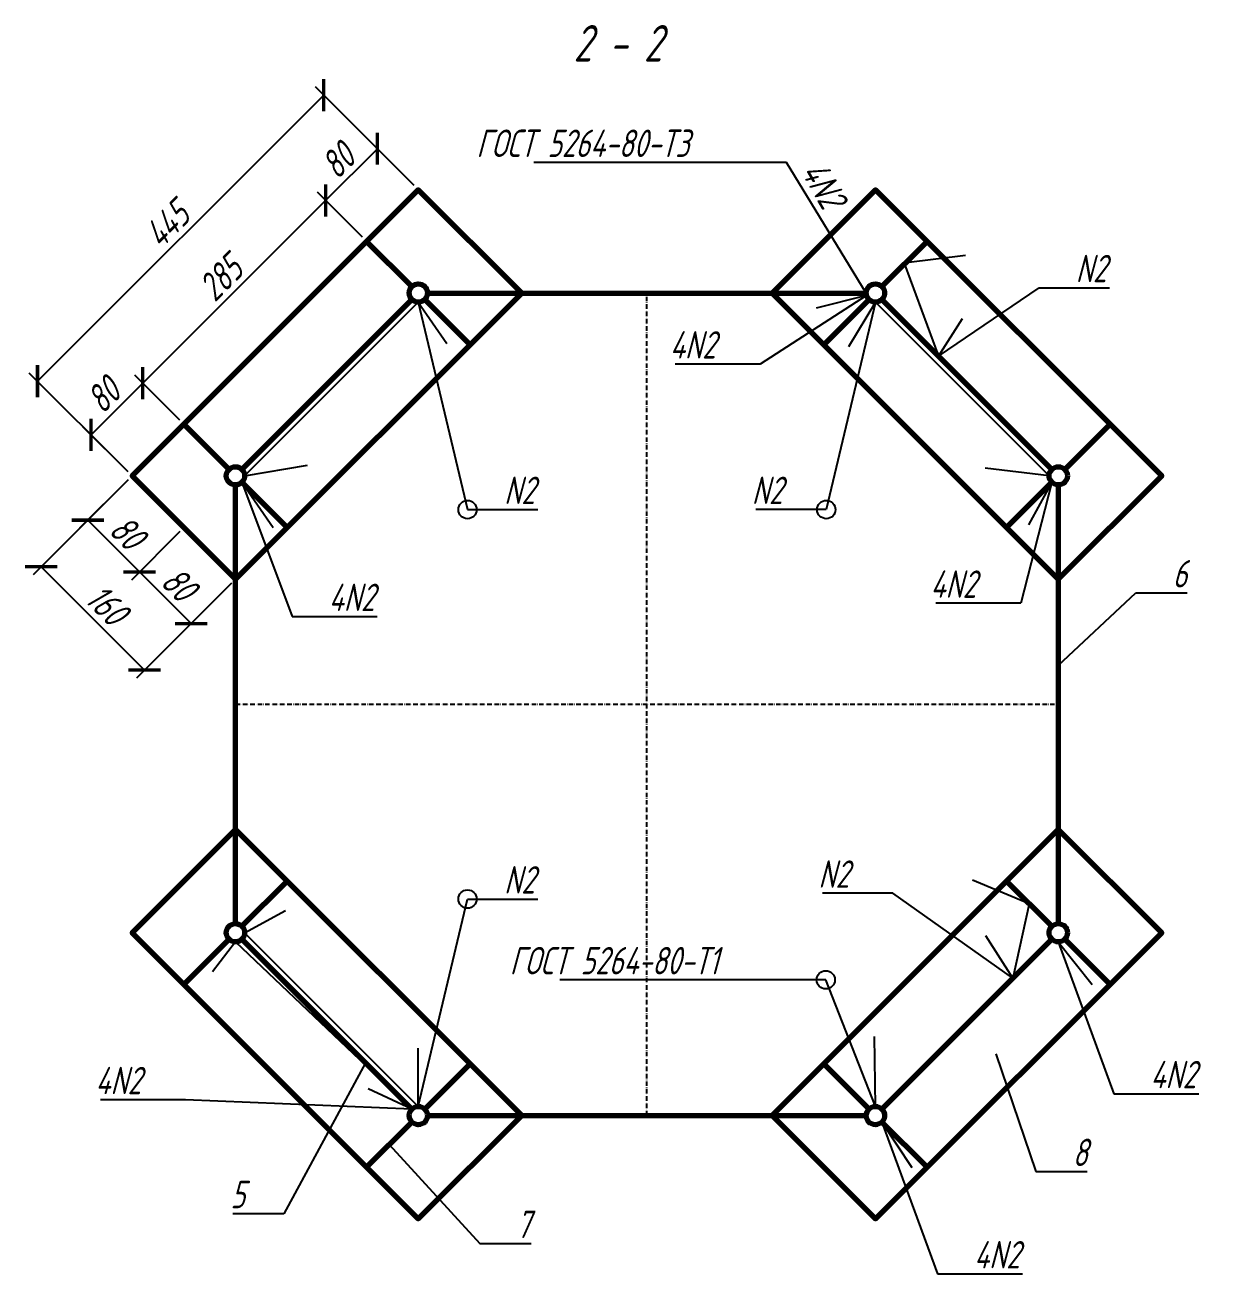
# Model space of a CAD drawing. Header units: millimetres. Extents: x 18535 to 117897, y 11356 to 27315.
# Drawn here: x 28006 to 29312, y 15580 to 16950 of the extents above; entities that cross this region are included whole.
import ezdxf
from ezdxf import colors
from ezdxf.entities.mleader import LeaderData, LeaderLine
from ezdxf.enums import TextEntityAlignment as Align
from ezdxf.math import Vec2, Vec3

# ---------------------------------------------------------------- set-up
doc = ezdxf.new("R2010")
doc.units = ezdxf.units.MM
doc.linetypes.add('ОСЕВАЯ_МЕЛКАЯ', pattern=[8, 5, -1.5, 0, -1.5])
doc.layers.add('Обозначения', color=102, linetype='Continuous', lineweight=25)
doc.layers.add('Основная', color=134, linetype='Continuous', lineweight=70)
doc.styles.add('!Жартун', font='simplex.shx', dxfattribs={"width": 0.7, "oblique": 15, "height": 3})
doc.dimstyles.new('!Жартун_размер', dxfattribs={"dimtxt": 3, "dimasz": 2.5, "dimexe": 1.25, "dimexo": 0.625, "dimtad": 1, "dimdec": 0, "dimtxsty": '!Жартун', "dimblk": 'ARCHTICK', "dimcen": 2.5, "dimaunit": 1, "dimadec": 0, "dimazin": 0, "dimtfac": 1, "dimtdec": 0, "dimtix": 1, "dimtmove": 1, "dimatfit": 2, "dimldrblk": 'NONE', "dimfxl": 1, "dimtfill": 1, "dimlwd": 25, "dimarcsym": 0})

# ---------------------------------------------------------------- blocks, each defined once
blk = doc.blocks.new('_None')
blk = doc.blocks.new('_ArchTick')
at = {"color": 0, "linetype": 'ByBlock', "const_width": 0.15}
blk.add_lwpolyline([(-0.5, -0.5), (0.5, 0.5)], dxfattribs=at)
blk = doc.blocks.new('*D252')
at = {"layer": 'Defpoints', "color": 0, "transparency": 16777216}
for p in [(28180.1, 16400.3), (28131.5, 16351.8), (28236.6, 16343.8)]:
    blk.add_point(p, dxfattribs=at)
at = {"layer": 'Обозначения', "color": 0, "lineweight": -2, "transparency": 16777216}
for p, q in [((28175.7, 16395.9), (28122.7, 16342.9)), ((28232.2, 16339.3), (28179.3, 16286.4))]:
    blk.add_line(p, q, dxfattribs=at)
at = {"layer": 'Обозначения', "color": 0, "linetype": 'Continuous', "lineweight": 25, "transparency": 16777216}
blk.add_line((28188.1, 16295.2), (28131.5, 16351.8), dxfattribs=at)
at = {"layer": 'Обозначения', "color": 0, "lineweight": 25, "transparency": 16777216, "xscale": 25, "yscale": 25, "zscale": 25}
for p, rotation in [((28131.5, 16351.8), 134.9999999999991), ((28188.1, 16295.2), 314.9999999999991)]:
    blk.add_blockref('_ArchTick', p, dxfattribs=dict(at, rotation=rotation))
at = {"layer": 'Обозначения', "color": 0, "transparency": 16777216, "insert": (28174.8, 16338.5), "char_height": 30, "attachment_point": 5, "rotation": 315, "style": '!Жартун', "bg_fill": 3, "box_fill_scale": 1.1, "bg_fill_color": 256, "bg_fill_true_color": 13158600, "bg_fill_transparency": 0}
blk.add_mtext('80', dxfattribs=at)
blk = doc.blocks.new('*D253')
at = {"layer": 'Defpoints', "color": 0, "transparency": 16777216}
for p in [(28123.5, 16456.9), (28075, 16408.4), (28180.1, 16400.3)]:
    blk.add_point(p, dxfattribs=at)
at = {"layer": 'Обозначения', "color": 0, "lineweight": -2, "transparency": 16777216}
for p, q in [((28119.1, 16452.5), (28066.1, 16399.5)), ((28175.7, 16395.9), (28122.7, 16342.9))]:
    blk.add_line(p, q, dxfattribs=at)
at = {"layer": 'Обозначения', "color": 0, "linetype": 'Continuous', "lineweight": 25, "transparency": 16777216}
blk.add_line((28131.5, 16351.8), (28075, 16408.4), dxfattribs=at)
at = {"layer": 'Обозначения', "color": 0, "lineweight": 25, "transparency": 16777216, "xscale": 25, "yscale": 25, "zscale": 25}
for p, rotation in [((28075, 16408.4), 135), ((28131.5, 16351.8), 315)]:
    blk.add_blockref('_ArchTick', p, dxfattribs=dict(at, rotation=rotation))
at = {"layer": 'Обозначения', "color": 0, "transparency": 16777216, "insert": (28118.3, 16395.1), "char_height": 30, "attachment_point": 5, "rotation": 315, "style": '!Жартун', "bg_fill": 3, "box_fill_scale": 1.1, "bg_fill_color": 256, "bg_fill_true_color": 13158600, "bg_fill_transparency": 0}
blk.add_mtext('80', dxfattribs=at)
blk = doc.blocks.new('*D254')
at = {"layer": 'Defpoints', "color": 0, "transparency": 16777216}
for p in [(28123.5, 16456.9), (28236.6, 16343.8), (28137.2, 16244.4)]:
    blk.add_point(p, dxfattribs=at)
at = {"layer": 'Обозначения', "color": 0, "lineweight": -2, "transparency": 16777216}
for p, q in [((28119.1, 16452.5), (28015.3, 16348.7)), ((28232.2, 16339.3), (28128.4, 16235.5))]:
    blk.add_line(p, q, dxfattribs=at)
at = {"layer": 'Обозначения', "color": 0, "linetype": 'Continuous', "lineweight": 25, "transparency": 16777216}
blk.add_line((28024.1, 16357.5), (28137.2, 16244.4), dxfattribs=at)
at = {"layer": 'Обозначения', "color": 0, "lineweight": 25, "transparency": 16777216, "xscale": 25, "yscale": 25, "zscale": 25}
for p, rotation in [((28024.1, 16357.5), 135.0000000000009), ((28137.2, 16244.4), 315.0000000000009)]:
    blk.add_blockref('_ArchTick', p, dxfattribs=dict(at, rotation=rotation))
at = {"layer": 'Обозначения', "color": 0, "transparency": 16777216, "insert": (28095.7, 16316), "char_height": 30, "attachment_point": 5, "rotation": 315, "style": '!Жартун', "bg_fill": 3, "box_fill_scale": 1.1, "bg_fill_color": 256, "bg_fill_true_color": 13158600, "bg_fill_transparency": 0}
blk.add_mtext('160', dxfattribs=at)
blk = doc.blocks.new('*D255')
at = {"layer": 'Defpoints', "color": 0, "transparency": 16777216}
for p in [(28135.2, 16558.3), (28180.1, 16513.5), (28123.5, 16456.9)]:
    blk.add_point(p, dxfattribs=at)
at = {"layer": 'Обозначения', "color": 0, "lineweight": -2, "transparency": 16777216}
for p, q in [((28175.7, 16517.9), (28126.4, 16567.2)), ((28119.1, 16461.3), (28069.8, 16510.6))]:
    blk.add_line(p, q, dxfattribs=at)
at = {"layer": 'Обозначения', "color": 0, "linetype": 'Continuous', "lineweight": 25, "transparency": 16777216}
blk.add_line((28078.7, 16501.8), (28135.2, 16558.3), dxfattribs=at)
at = {"layer": 'Обозначения', "color": 0, "lineweight": 25, "transparency": 16777216, "xscale": 25, "yscale": 25, "zscale": 25}
for p, rotation in [((28135.2, 16558.3), 45), ((28078.7, 16501.8), 225)]:
    blk.add_blockref('_ArchTick', p, dxfattribs=dict(at, rotation=rotation))
at = {"layer": 'Обозначения', "color": 0, "transparency": 16777216, "insert": (28091.9, 16545.1), "char_height": 30, "attachment_point": 5, "rotation": 45, "style": '!Жартун', "bg_fill": 3, "box_fill_scale": 1.1, "bg_fill_color": 256, "bg_fill_true_color": 13158600, "bg_fill_transparency": 0}
blk.add_mtext('80', dxfattribs=at)
blk = doc.blocks.new('*D256')
at = {"layer": 'Defpoints', "color": 0, "transparency": 16777216}
for p in [(28335.2, 16758.3), (28380.1, 16713.5), (28180.1, 16513.5)]:
    blk.add_point(p, dxfattribs=at)
at = {"layer": 'Обозначения', "color": 0, "linetype": 'Continuous', "lineweight": 25, "transparency": 16777216}
blk.add_line((28135.2, 16558.3), (28335.2, 16758.3), dxfattribs=at)
at = {"layer": 'Обозначения', "color": 0, "lineweight": -2, "transparency": 16777216}
for p, q in [((28375.7, 16717.9), (28326.4, 16767.2)), ((28175.7, 16517.9), (28126.4, 16567.2))]:
    blk.add_line(p, q, dxfattribs=at)
at = {"layer": 'Обозначения', "color": 0, "lineweight": 25, "transparency": 16777216, "xscale": 25, "yscale": 25, "zscale": 25}
for p, rotation in [((28335.2, 16758.3), 45), ((28135.2, 16558.3), 225)]:
    blk.add_blockref('_ArchTick', p, dxfattribs=dict(at, rotation=rotation))
at = {"layer": 'Обозначения', "color": 0, "transparency": 16777216, "insert": (28220.2, 16673.3), "char_height": 30, "attachment_point": 5, "rotation": 45, "style": '!Жартун', "bg_fill": 3, "box_fill_scale": 1.1, "bg_fill_color": 256, "bg_fill_true_color": 13158600, "bg_fill_transparency": 0}
blk.add_mtext('285', dxfattribs=at)
blk = doc.blocks.new('*D257')
at = {"layer": 'Defpoints', "color": 0, "transparency": 16777216}
for p in [(28391.8, 16814.9), (28436.6, 16770), (28380.1, 16713.5)]:
    blk.add_point(p, dxfattribs=at)
at = {"layer": 'Обозначения', "color": 0, "lineweight": -2, "transparency": 16777216}
for p, q in [((28432.2, 16774.5), (28383, 16823.7)), ((28375.7, 16717.9), (28326.4, 16767.2))]:
    blk.add_line(p, q, dxfattribs=at)
at = {"layer": 'Обозначения', "color": 0, "linetype": 'Continuous', "lineweight": 25, "transparency": 16777216}
blk.add_line((28335.2, 16758.3), (28391.8, 16814.9), dxfattribs=at)
at = {"layer": 'Обозначения', "color": 0, "lineweight": 25, "transparency": 16777216, "xscale": 25, "yscale": 25, "zscale": 25}
for p, rotation in [((28391.8, 16814.9), 45.00000000000185), ((28335.2, 16758.3), 225.0000000000018)]:
    blk.add_blockref('_ArchTick', p, dxfattribs=dict(at, rotation=rotation))
at = {"layer": 'Обозначения', "color": 0, "transparency": 16777216, "insert": (28348.5, 16801.6), "char_height": 30, "attachment_point": 5, "rotation": 45, "style": '!Жартун', "bg_fill": 3, "box_fill_scale": 1.1, "bg_fill_color": 256, "bg_fill_true_color": 13158600, "bg_fill_transparency": 0}
blk.add_mtext('80', dxfattribs=at)
blk = doc.blocks.new('*D258')
at = {"layer": 'Defpoints', "color": 0, "transparency": 16777216}
for p in [(28436.6, 16770), (28020, 16560.4), (28123.5, 16456.9)]:
    blk.add_point(p, dxfattribs=at)
at = {"layer": 'Обозначения', "color": 0, "lineweight": -2, "transparency": 16777216}
for p, q in [((28432.2, 16774.5), (28324.3, 16882.4)), ((28119.1, 16461.3), (28011.1, 16569.3))]:
    blk.add_line(p, q, dxfattribs=at)
at = {"layer": 'Обозначения', "color": 0, "linetype": 'Continuous', "lineweight": 25, "transparency": 16777216}
blk.add_line((28333.1, 16873.6), (28020, 16560.4), dxfattribs=at)
at = {"layer": 'Обозначения', "color": 0, "lineweight": 25, "transparency": 16777216, "xscale": 25, "yscale": 25, "zscale": 25}
for p, rotation in [((28333.1, 16873.6), 45.00000000000032), ((28020, 16560.4), 225.0000000000003)]:
    blk.add_blockref('_ArchTick', p, dxfattribs=dict(at, rotation=rotation))
at = {"layer": 'Обозначения', "color": 0, "transparency": 16777216, "insert": (28161.5, 16732), "char_height": 30, "attachment_point": 5, "rotation": 45, "style": '!Жартун', "bg_fill": 3, "box_fill_scale": 1.1, "bg_fill_color": 256, "bg_fill_true_color": 13158600, "bg_fill_transparency": 0}
blk.add_mtext('445', dxfattribs=at)

msp = doc.modelspace()

# ---------------------------------------------------------------- linework, layer by layer
at = {"layer": 'Обозначения'}
for points in [[(28970.2, 16690.5), (29035, 16698.5)], [(28927, 16654.1), (28871.9, 16640.3)], [(28936.6, 16646.9), (28907, 16598)], [(29005.6, 16588), (29031.8, 16629)], [(29126.6, 16456.9), (29056.7, 16465.4)], [(28243.7, 16449.8), (28278, 16400.3)], [(29129.6, 16449.8), (29104, 16403.4)], [(29104.8, 15988.7), (29042.6, 16014.4)], [(28246.6, 15956.9), (28291.2, 15981.2)], [(28236.6, 15946.9), (28211.3, 15914.3)], [(29087, 15907.3), (29057.4, 15953.6)], [(29136.6, 15946.9), (29173.5, 15900.4)], [(28936.6, 15766.9), (28935.4, 15843.3)], [(28436.6, 15766.9), (28436.6, 15830.8)], [(28429.6, 15764), (28381.7, 15786)], [(28943.7, 15749.8), (28976.3, 15700)]]:
    msp.add_lwpolyline(points, dxfattribs=at)
at = {"layer": 'Обозначения', "linetype": 'ОСЕВАЯ_МЕЛКАЯ'}
for points in [[(28686.6, 15756.9), (28686.6, 16656.9)], [(28236.6, 16206.9), (29136.6, 16206.9)]]:
    msp.add_lwpolyline(points, dxfattribs=at)
at = {"layer": 'Обозначения'}
for centre in [(28490.4, 16420), (28882.8, 16420), (28490.4, 15993.8), (28882.3, 15905.4)]:
    msp.add_circle(centre, 10, dxfattribs=at)
at = {"layer": 'Основная'}
for points in [[(28236.6, 16343.8), (28549.8, 16656.9), (28436.6, 16770), (28123.5, 16456.9)], [(29136.6, 16343.8), (28823.5, 16656.9), (28936.6, 16770), (29249.8, 16456.9)], [(28236.6, 16070), (28549.8, 15756.9), (28436.6, 15643.8), (28123.5, 15956.9)], [(29136.6, 16070), (28823.5, 15756.9), (28936.6, 15643.8), (29249.8, 15956.9)]]:
    msp.add_lwpolyline(points, close=True, dxfattribs=at)
for points in [[(28380.1, 16713.5), (28429.6, 16664)], [(28993.2, 16713.5), (28943.7, 16664)], [(28429.6, 16649.8), (28243.7, 16464)], [(28443.7, 16649.8), (28493.2, 16600.3)], [(28446.6, 16656.9), (28926.6, 16656.9)], [(28929.6, 16649.8), (28880.1, 16600.3)], [(28943.7, 16649.8), (29129.6, 16464)], [(28180.1, 16513.5), (28229.6, 16464)], [(29193.2, 16513.5), (29143.7, 16464)], [(28236.6, 15966.9), (28236.6, 16446.9)], [(28243.7, 16449.8), (28293.2, 16400.3)], [(29129.6, 16449.8), (29080.1, 16400.3)], [(29136.6, 16446.9), (29136.6, 15966.9)], [(28243.7, 15964), (28293.2, 16013.5)], [(29129.6, 15964), (29080.1, 16013.5)], [(28180.1, 15900.3), (28229.6, 15949.8)], [(28429.6, 15764), (28243.7, 15949.8)], [(28943.7, 15764), (29129.6, 15949.8)], [(29193.2, 15900.3), (29143.7, 15949.8)], [(28443.7, 15764), (28493.2, 15813.5)], [(28929.6, 15764), (28880.1, 15813.5)], [(28446.6, 15756.9), (28926.6, 15756.9)], [(28380.1, 15700.3), (28429.6, 15749.8)], [(28993.2, 15700.3), (28943.7, 15749.8)]]:
    msp.add_lwpolyline(points, dxfattribs=at)
for centre in [(28436.6, 16656.9), (28936.6, 16656.9), (28236.6, 16456.9), (29136.6, 16456.9), (28236.6, 15956.9), (29136.6, 15956.9), (28436.6, 15756.9), (28936.6, 15756.9)]:
    msp.add_circle(centre, 10, dxfattribs=at)

# ---------------------------------------------------------------- texts
at = {"layer": 'Обозначения', "style": '!Жартун', "oblique": 15, "width": 0.7}
msp.add_text('2 - 2', height=40, dxfattribs=at).set_placement((28654.7, 16910.2), align=Align.CENTER)
at = {"layer": 'Обозначения', "insert": (28880.2, 16804.9), "char_height": 30, "attachment_point": 1, "rotation": 299.9983, "style": '!Жартун'}
msp.add_mtext_dynamic_manual_height_columns('4N2', width=45.24, gutter_width=150, heights=[0], dxfattribs=at)

# ---------------------------------------------------------------- leaders
at = {"layer": 'Обозначения'}
ml = msp.add_multileader_mtext('Standard', dxfattribs=at)
ml.set_content('ГОСТ 5264-80-Т3 ', color=256, style='!Жартун')
ml.set_leader_properties()
ml.set_arrow_properties(name='NONE')
ml.build(insert=Vec2(0, 0))
ml.multileader.update_dxf_attribs({"text_left_attachment_type": 6, "text_right_attachment_type": 6, "dogleg_length": 2, "arrow_head_size": 25, "scale": 10})
ctx = ml.context
ctx.base_point, ctx.scale, ctx.char_height, ctx.arrow_head_size, ctx.landing_gap_size, ctx.plane_origin = Vec3(28480.1, 16799.8), 10, 30, 25, 20, Vec3(28926.6, 16656.9)
ctx.left_attachment, ctx.right_attachment = 6, 6
notes = []
notes.append((ctx, [(0, (1, 1, 0), (28839.2, 16799.8), (-1, 0), 20, [(0, [(28926.6, 16656.9)], 0, [])])]))
ctx.mtext.insert, ctx.mtext.flow_direction = Vec3(28500.1, 16835.8), 5
ml = msp.add_multileader_mtext('Standard', dxfattribs=at)
ml.set_content('N2', color=256, style='!Жартун')
ml.set_leader_properties()
ml.set_arrow_properties(name='NONE')
ml.build(insert=Vec2(0, 0))
ml.multileader.update_dxf_attribs({"text_left_attachment_type": 6, "text_right_attachment_type": 6, "dogleg_length": 2, "arrow_head_size": 25, "scale": 10})
ctx = ml.context
ctx.base_point, ctx.scale, ctx.char_height, ctx.arrow_head_size, ctx.landing_gap_size, ctx.plane_origin = Vec3(29135.6, 16662.7), 10, 30, 25, 20, Vec3(28968.5, 16688.7)
ctx.left_attachment, ctx.right_attachment = 6, 6
notes.append((ctx, [(0, (1, 1, 0), (29115.6, 16662.7), (1, 0), 20, [(1, [(28968.5, 16688.7), (29005.6, 16588)], 0, [])])]))
ctx.mtext.insert, ctx.mtext.flow_direction = Vec3(29155.6, 16698.7), 5
ml = msp.add_multileader_mtext('Standard', dxfattribs=at)
ml.set_content('4N2', color=256, style='!Жартун')
ml.set_leader_properties()
ml.set_arrow_properties(name='NONE')
ml.build(insert=Vec2(0, 0))
ml.multileader.update_dxf_attribs({"text_left_attachment_type": 6, "text_right_attachment_type": 6, "dogleg_length": 2, "arrow_head_size": 25, "scale": 10})
ctx = ml.context
ctx.base_point, ctx.scale, ctx.char_height, ctx.arrow_head_size, ctx.landing_gap_size, ctx.plane_origin = Vec3(28691.7, 16579.2), 10, 30, 25, 20, Vec3(28927, 16654.1)
ctx.left_attachment, ctx.right_attachment = 6, 6
notes.append((ctx, [(1, (1, 1, 0), (28810.6, 16579.2), (-1, 0), 20, [(0, [(28927, 16654.1)], 0, [])])]))
ctx.mtext.insert, ctx.mtext.flow_direction = Vec3(28711.7, 16615.2), 5
ml = msp.add_multileader_mtext('Standard', dxfattribs=at)
ml.set_content('N2', color=256, style='!Жартун')
ml.set_leader_properties()
ml.set_arrow_properties(name='NONE')
ml.build(insert=Vec2(0, 0))
ml.multileader.update_dxf_attribs({"text_left_attachment_type": 6, "text_right_attachment_type": 6, "dogleg_length": 2, "arrow_head_size": 25, "scale": 10})
ctx = ml.context
ctx.base_point, ctx.scale, ctx.char_height, ctx.arrow_head_size, ctx.landing_gap_size, ctx.plane_origin = Vec3(28781.3, 16420), 10, 30, 25, 20, Vec3(29126.6, 16456.9)
ctx.left_attachment, ctx.right_attachment = 6, 6
notes.append((ctx, [(0, (1, 1, 0), (28882.8, 16420), (-1, 0), 20, [(1, [(29126.6, 16456.9), (28936.6, 16646.9)], 0, [])])]))
ctx.mtext.insert, ctx.mtext.flow_direction = Vec3(28801.3, 16456), 5
ml = msp.add_multileader_mtext('Standard', dxfattribs=at)
ml.set_content('4N2', color=256, style='!Жартун')
ml.set_leader_properties()
ml.set_arrow_properties(name='NONE')
ml.build(insert=Vec2(0, 0))
ml.multileader.update_dxf_attribs({"text_left_attachment_type": 6, "text_right_attachment_type": 6, "dogleg_length": 2, "arrow_head_size": 25, "scale": 10})
ctx = ml.context
ctx.base_point, ctx.scale, ctx.char_height, ctx.arrow_head_size, ctx.landing_gap_size, ctx.plane_origin = Vec3(28318.5, 16302.9), 10, 30, 25, 20, Vec3(28243.7, 16449.8)
ctx.left_attachment, ctx.right_attachment = 6, 6
notes.append((ctx, [(0, (1, 1, 0), (28298.5, 16302.9), (1, 0), 20, [(0, [(28243.7, 16449.8)], 0, [])])]))
ctx.mtext.insert, ctx.mtext.flow_direction = Vec3(28338.5, 16338.9), 5
ml = msp.add_multileader_mtext('Standard', dxfattribs=at)
ml.set_content('4N2', color=256, style='!Жартун')
ml.set_leader_properties()
ml.set_arrow_properties(name='NONE')
ml.build(insert=Vec2(0, 0))
ml.multileader.update_dxf_attribs({"text_left_attachment_type": 6, "text_right_attachment_type": 6, "dogleg_length": 2, "arrow_head_size": 25, "scale": 10})
ctx = ml.context
ctx.base_point, ctx.scale, ctx.char_height, ctx.arrow_head_size, ctx.landing_gap_size, ctx.plane_origin = Vec3(28976.7, 16317.4), 10, 30, 25, 20, Vec3(29129.6, 16449.8)
ctx.left_attachment, ctx.right_attachment = 6, 6
notes.append((ctx, [(1, (1, 1, 0), (29095.6, 16317.4), (-1, 0), 20, [(0, [(29129.6, 16449.8)], 0, [])])]))
ctx.mtext.insert, ctx.mtext.flow_direction = Vec3(28996.7, 16353.4), 5
ml = msp.add_multileader_mtext('Standard', dxfattribs=at)
ml.set_content('6', color=256, style='!Жартун')
ml.set_leader_properties()
ml.set_arrow_properties(name='NONE')
ml.build(insert=Vec2(0, 0))
ml.multileader.update_dxf_attribs({"text_left_attachment_type": 6, "text_right_attachment_type": 6, "dogleg_length": 2, "arrow_head_size": 25, "scale": 10})
ctx = ml.context
ctx.base_point, ctx.scale, ctx.char_height, ctx.arrow_head_size, ctx.landing_gap_size, ctx.plane_origin = Vec3(29241.6, 16328.8), 10, 30, 25, 20, Vec3(29136.6, 16249.2)
ctx.left_attachment, ctx.right_attachment = 6, 6
notes.append((ctx, [(0, (1, 1, 0), (29221.6, 16328.8), (1, 0), 20, [(0, [(29136.6, 16249.2)], 0, [])])]))
ctx.mtext.insert, ctx.mtext.flow_direction = Vec3(29261.6, 16364.8), 5
ml = msp.add_multileader_mtext('Standard', dxfattribs=at)
ml.set_content('N2', color=256, style='!Жартун')
ml.set_leader_properties()
ml.set_arrow_properties(name='NONE')
ml.build(insert=Vec2(0, 0))
ml.multileader.update_dxf_attribs({"text_left_attachment_type": 6, "text_right_attachment_type": 6, "dogleg_length": 2, "arrow_head_size": 25, "scale": 10})
ctx = ml.context
ctx.base_point, ctx.scale, ctx.char_height, ctx.arrow_head_size, ctx.landing_gap_size, ctx.plane_origin = Vec3(28510.4, 15993.8), 10, 30, 25, 20, Vec3(28246.6, 15956.9)
ctx.left_attachment, ctx.right_attachment = 6, 6
notes.append((ctx, [(0, (1, 1, 0), (28490.4, 15993.8), (1, 0), 20, [(1, [(28246.6, 15956.9), (28436.6, 15766.9)], 0, [])])]))
ctx.mtext.insert, ctx.mtext.flow_direction = Vec3(28530.4, 16029.8), 5
ml = msp.add_multileader_mtext('Standard', dxfattribs=at)
ml.set_content('N2', color=256, style='!Жартун')
ml.set_leader_properties()
ml.set_arrow_properties(name='NONE')
ml.build(insert=Vec2(0, 0))
ml.multileader.update_dxf_attribs({"text_left_attachment_type": 6, "text_right_attachment_type": 6, "dogleg_length": 2, "arrow_head_size": 25, "scale": 10})
ctx = ml.context
ctx.base_point, ctx.scale, ctx.char_height, ctx.arrow_head_size, ctx.landing_gap_size, ctx.plane_origin = Vec3(28854.1, 16000.1), 10, 30, 25, 20, Vec3(29104.8, 15988.7)
ctx.left_attachment, ctx.right_attachment = 6, 6
notes.append((ctx, [(0, (1, 1, 0), (28955.6, 16000.1), (-1, 0), 20, [(1, [(29104.8, 15988.7), (29087, 15907.3)], 0, [])])]))
ctx.mtext.insert, ctx.mtext.flow_direction = Vec3(28874.1, 16036.1), 5
ml = msp.add_multileader_mtext('Standard', dxfattribs=at)
ml.set_content('4N2', color=256, style='!Жартун')
ml.set_leader_properties()
ml.set_arrow_properties(name='NONE')
ml.build(insert=Vec2(0, 0))
ml.multileader.update_dxf_attribs({"text_left_attachment_type": 6, "text_right_attachment_type": 6, "dogleg_length": 2, "arrow_head_size": 25, "scale": 10})
ctx = ml.context
ctx.base_point, ctx.scale, ctx.char_height, ctx.arrow_head_size, ctx.landing_gap_size, ctx.plane_origin = Vec3(28063.3, 15774.2), 10, 30, 25, 20, Vec3(28236.6, 15946.9)
ctx.left_attachment, ctx.right_attachment = 6, 6
notes.append((ctx, [(0, (1, 1, 0), (28182.1, 15774.2), (-1, 0), 20, [(1, [(28236.6, 15946.9), (28429.6, 15764)], 0, [])])]))
ctx.mtext.insert, ctx.mtext.flow_direction = Vec3(28083.3, 15810.2), 5
ml = msp.add_multileader_mtext('Standard', dxfattribs=at)
ml.set_content('4N2', color=256, style='!Жартун')
ml.set_leader_properties()
ml.set_arrow_properties(name='NONE')
ml.build(insert=Vec2(0, 0))
ml.multileader.update_dxf_attribs({"text_left_attachment_type": 6, "text_right_attachment_type": 6, "dogleg_length": 2, "arrow_head_size": 25, "scale": 10})
ctx = ml.context
ctx.base_point, ctx.scale, ctx.char_height, ctx.arrow_head_size, ctx.landing_gap_size, ctx.plane_origin = Vec3(29217.3, 15780.7), 10, 30, 25, 20, Vec3(29136.6, 15946.9)
ctx.left_attachment, ctx.right_attachment = 6, 6
notes.append((ctx, [(0, (1, 1, 0), (29197.3, 15780.7), (1, 0), 20, [(0, [(29136.6, 15946.9)], 0, [])])]))
ctx.mtext.insert, ctx.mtext.flow_direction = Vec3(29237.3, 15816.7), 5
ml = msp.add_multileader_mtext('Standard', dxfattribs=at)
ml.set_content('ГОСТ 5264-80-Т1 ', color=256, style='!Жартун')
ml.set_leader_properties()
ml.set_arrow_properties(name='NONE')
ml.build(insert=Vec2(0, 0))
ml.multileader.update_dxf_attribs({"text_left_attachment_type": 6, "text_right_attachment_type": 6, "dogleg_length": 2, "arrow_head_size": 25, "scale": 10})
ctx = ml.context
ctx.base_point, ctx.scale, ctx.char_height, ctx.arrow_head_size, ctx.landing_gap_size, ctx.plane_origin = Vec3(28516.5, 15905.4), 10, 30, 25, 20, Vec3(28936.6, 15766.9)
ctx.left_attachment, ctx.right_attachment = 6, 6
notes.append((ctx, [(0, (1, 1, 0), (28882.3, 15905.4), (-1, 0), 34.7, [(0, [(28936.6, 15766.9)], 0, [])])]))
ctx.mtext.insert, ctx.mtext.flow_direction = Vec3(28536.5, 15941.4), 5
ml = msp.add_multileader_mtext('Standard', dxfattribs=at)
ml.set_content('8', color=256, style='!Жартун')
ml.set_leader_properties()
ml.set_arrow_properties(name='NONE')
ml.build(insert=Vec2(0, 0))
ml.multileader.update_dxf_attribs({"text_left_attachment_type": 6, "text_right_attachment_type": 6, "dogleg_length": 2, "arrow_head_size": 25, "scale": 10})
ctx = ml.context
ctx.base_point, ctx.scale, ctx.char_height, ctx.arrow_head_size, ctx.landing_gap_size, ctx.plane_origin = Vec3(29132.2, 15695.6), 10, 30, 25, 20, Vec3(29068.3, 15824.3)
ctx.left_attachment, ctx.right_attachment = 6, 6
notes.append((ctx, [(0, (1, 1, 0), (29112.2, 15695.6), (1, 0), 20, [(0, [(29068.3, 15824.3)], 0, [])])]))
ctx.mtext.insert, ctx.mtext.flow_direction = Vec3(29152.2, 15731.6), 5
ml = msp.add_multileader_mtext('Standard', dxfattribs=at)
ml.set_content('5', color=256, style='!Жартун')
ml.set_leader_properties()
ml.set_arrow_properties(name='NONE')
ml.build(insert=Vec2(0, 0))
ml.multileader.update_dxf_attribs({"text_left_attachment_type": 6, "text_right_attachment_type": 6, "dogleg_length": 2, "arrow_head_size": 25, "scale": 10})
ctx = ml.context
ctx.base_point, ctx.scale, ctx.char_height, ctx.arrow_head_size, ctx.landing_gap_size, ctx.plane_origin = Vec3(28211.1, 15649.5), 10, 30, 25, 20, Vec3(28378.9, 15814.7)
ctx.left_attachment, ctx.right_attachment = 6, 6
notes.append((ctx, [(0, (1, 1, 0), (28289.6, 15649.5), (-1, 0), 20, [(0, [(28378.9, 15814.7)], 0, [])])]))
ctx.mtext.insert, ctx.mtext.width, ctx.mtext.flow_direction = Vec3(28231.1, 15685.5), 42.774, 5
ml = msp.add_multileader_mtext('Standard', dxfattribs=at)
ml.set_content('4N2', color=256, style='!Жартун')
ml.set_leader_properties()
ml.set_arrow_properties(name='NONE')
ml.build(insert=Vec2(0, 0))
ml.multileader.update_dxf_attribs({"text_left_attachment_type": 6, "text_right_attachment_type": 6, "dogleg_length": 2, "arrow_head_size": 25, "scale": 10})
ctx = ml.context
ctx.base_point, ctx.scale, ctx.char_height, ctx.arrow_head_size, ctx.landing_gap_size, ctx.plane_origin = Vec3(29024.4, 15583.6), 10, 30, 25, 20, Vec3(28943.7, 15749.8)
ctx.left_attachment, ctx.right_attachment = 6, 6
notes.append((ctx, [(0, (1, 1, 0), (29004.4, 15583.6), (1, 0), 20, [(0, [(28943.7, 15749.8)], 0, [])])]))
ctx.mtext.insert, ctx.mtext.flow_direction = Vec3(29044.4, 15619.6), 5
ml = msp.add_multileader_mtext('Standard', dxfattribs=at)
ml.set_content('7', color=256, style='!Жартун')
ml.set_leader_properties()
ml.set_arrow_properties(name='NONE')
ml.build(insert=Vec2(0, 0))
ml.multileader.update_dxf_attribs({"text_left_attachment_type": 6, "text_right_attachment_type": 6, "dogleg_length": 2, "arrow_head_size": 25, "scale": 10})
ctx = ml.context
ctx.base_point, ctx.scale, ctx.char_height, ctx.arrow_head_size, ctx.landing_gap_size, ctx.plane_origin = Vec3(28523.8, 15616.9), 10, 30, 25, 20, Vec3(28404.8, 15725.1)
ctx.left_attachment, ctx.right_attachment = 6, 6
notes.append((ctx, [(0, (1, 1, 0), (28503.8, 15616.9), (1, 0), 20, [(0, [(28404.8, 15725.1)], 0, [])])]))
ctx.mtext.insert, ctx.mtext.flow_direction = Vec3(28543.8, 15652.9), 5
for ctx, leaders in notes:
    for number, flags, end, landing, length, lines in leaders:
        leader = LeaderData()
        leader.index, (leader.has_last_leader_line, leader.has_dogleg_vector, leader.attachment_direction) = number, flags
        leader.last_leader_point, leader.dogleg_vector, leader.dogleg_length = Vec3(end), Vec3(landing), length
        for number, points, colour, breaks in lines:
            line = LeaderLine()
            line.index, line.vertices, line.color, line.breaks = number, Vec3.list(points), colors.encode_raw_color(colour), breaks
            leader.lines.append(line)
        ctx.leaders.append(leader)

# ---------------------------------------------------------------- next in the draw order: dimensions: what is measured, and where the dimension line sits
dim = msp.add_aligned_dim(p1=(28236.6, 16343.8), p2=(28180.1, 16400.3), distance=68.7, dimstyle='!Жартун_размер', dxfattribs=at)
dim.commit()
dim.dimension.update_dxf_attribs({"geometry": '*D252', "text_midpoint": (28174.8, 16338.5)})

# ---------------------------------------------------------------- next in the draw order: dimensions: what is measured, and where the dimension line sits
dim = msp.add_aligned_dim(p1=(28180.1, 16400.3), p2=(28123.5, 16456.9), distance=68.7, dimstyle='!Жартун_размер', dxfattribs=at)
dim.commit()
dim.dimension.update_dxf_attribs({"geometry": '*D253', "text_midpoint": (28118.3, 16395.1)})

# ---------------------------------------------------------------- next in the draw order: dimensions: what is measured, and where the dimension line sits
dim = msp.add_aligned_dim(p1=(28123.5, 16456.9), p2=(28236.6, 16343.8), distance=-140.6, dimstyle='!Жартун_размер', dxfattribs=at)
dim.commit()
dim.dimension.update_dxf_attribs({"geometry": '*D254', "text_midpoint": (28095.7, 16316)})

# ---------------------------------------------------------------- next in the draw order: dimensions: what is measured, and where the dimension line sits
dim = msp.add_aligned_dim(p1=(28123.5, 16456.9), p2=(28180.1, 16513.5), distance=63.4, dimstyle='!Жартун_размер', dxfattribs=at)
dim.commit()
dim.dimension.update_dxf_attribs({"geometry": '*D255', "text_midpoint": (28091.9, 16545.1)})

# ---------------------------------------------------------------- next in the draw order: dimensions: what is measured, and where the dimension line sits
dim = msp.add_aligned_dim(p1=(28180.1, 16513.5), p2=(28380.1, 16713.5), distance=63.4, dimstyle='!Жартун_размер', override={"dimlfac": 1, "dimrnd": 5}, dxfattribs=at)
dim.commit()
dim.dimension.update_dxf_attribs({"geometry": '*D256', "text_midpoint": (28220.2, 16673.3)})

# ---------------------------------------------------------------- next in the draw order: dimensions: what is measured, and where the dimension line sits
dim = msp.add_aligned_dim(p1=(28380.1, 16713.5), p2=(28436.6, 16770), distance=63.4, dimstyle='!Жартун_размер', dxfattribs=at)
dim.commit()
dim.dimension.update_dxf_attribs({"geometry": '*D257', "text_midpoint": (28348.5, 16801.6)})

# ---------------------------------------------------------------- next in the draw order: dimensions: what is measured, and where the dimension line sits
dim = msp.add_aligned_dim(p1=(28436.6, 16770), p2=(28123.5, 16456.9), distance=-146.4, dimstyle='!Жартун_размер', override={"dimlfac": 1, "dimrnd": 5}, dxfattribs=at)
dim.commit()
dim.dimension.update_dxf_attribs({"geometry": '*D258', "text_midpoint": (28161.5, 16732)})

# ---------------------------------------------------------------- next in the draw order: linework, layer by layer
for points in [[(28436.6, 16646.9), (28467.9, 16601.8)], [(28246.6, 16456.9), (28315.5, 16468.4)]]:
    msp.add_lwpolyline(points, dxfattribs=at)

# ---------------------------------------------------------------- next in the draw order: leaders
ml = msp.add_multileader_mtext('Standard', dxfattribs=at)
ml.set_content('N2', color=256, style='!Жартун')
ml.set_leader_properties()
ml.set_arrow_properties(name='NONE')
ml.build(insert=Vec2(0, 0))
ml.multileader.update_dxf_attribs({"text_left_attachment_type": 6, "text_right_attachment_type": 6, "dogleg_length": 2, "arrow_head_size": 25, "scale": 10})
ctx = ml.context
ctx.base_point, ctx.scale, ctx.char_height, ctx.arrow_head_size, ctx.landing_gap_size, ctx.plane_origin = Vec3(28510.4, 16420), 10, 30, 25, 20, Vec3(28246.6, 16456.9)
ctx.left_attachment, ctx.right_attachment = 6, 6
notes = []
notes.append((ctx, [(0, (1, 1, 0), (28490.4, 16420), (1, 0), 20, [(1, [(28246.6, 16456.9), (28436.6, 16646.9)], 0, [])])]))
ctx.mtext.insert, ctx.mtext.flow_direction = Vec3(28530.4, 16456), 5
for ctx, leaders in notes:
    for number, flags, end, landing, length, lines in leaders:
        leader = LeaderData()
        leader.index, (leader.has_last_leader_line, leader.has_dogleg_vector, leader.attachment_direction) = number, flags
        leader.last_leader_point, leader.dogleg_vector, leader.dogleg_length = Vec3(end), Vec3(landing), length
        for number, points, colour, breaks in lines:
            line = LeaderLine()
            line.index, line.vertices, line.color, line.breaks = number, Vec3.list(points), colors.encode_raw_color(colour), breaks
            leader.lines.append(line)
        ctx.leaders.append(leader)

doc.saveas('drawing.dxf')
